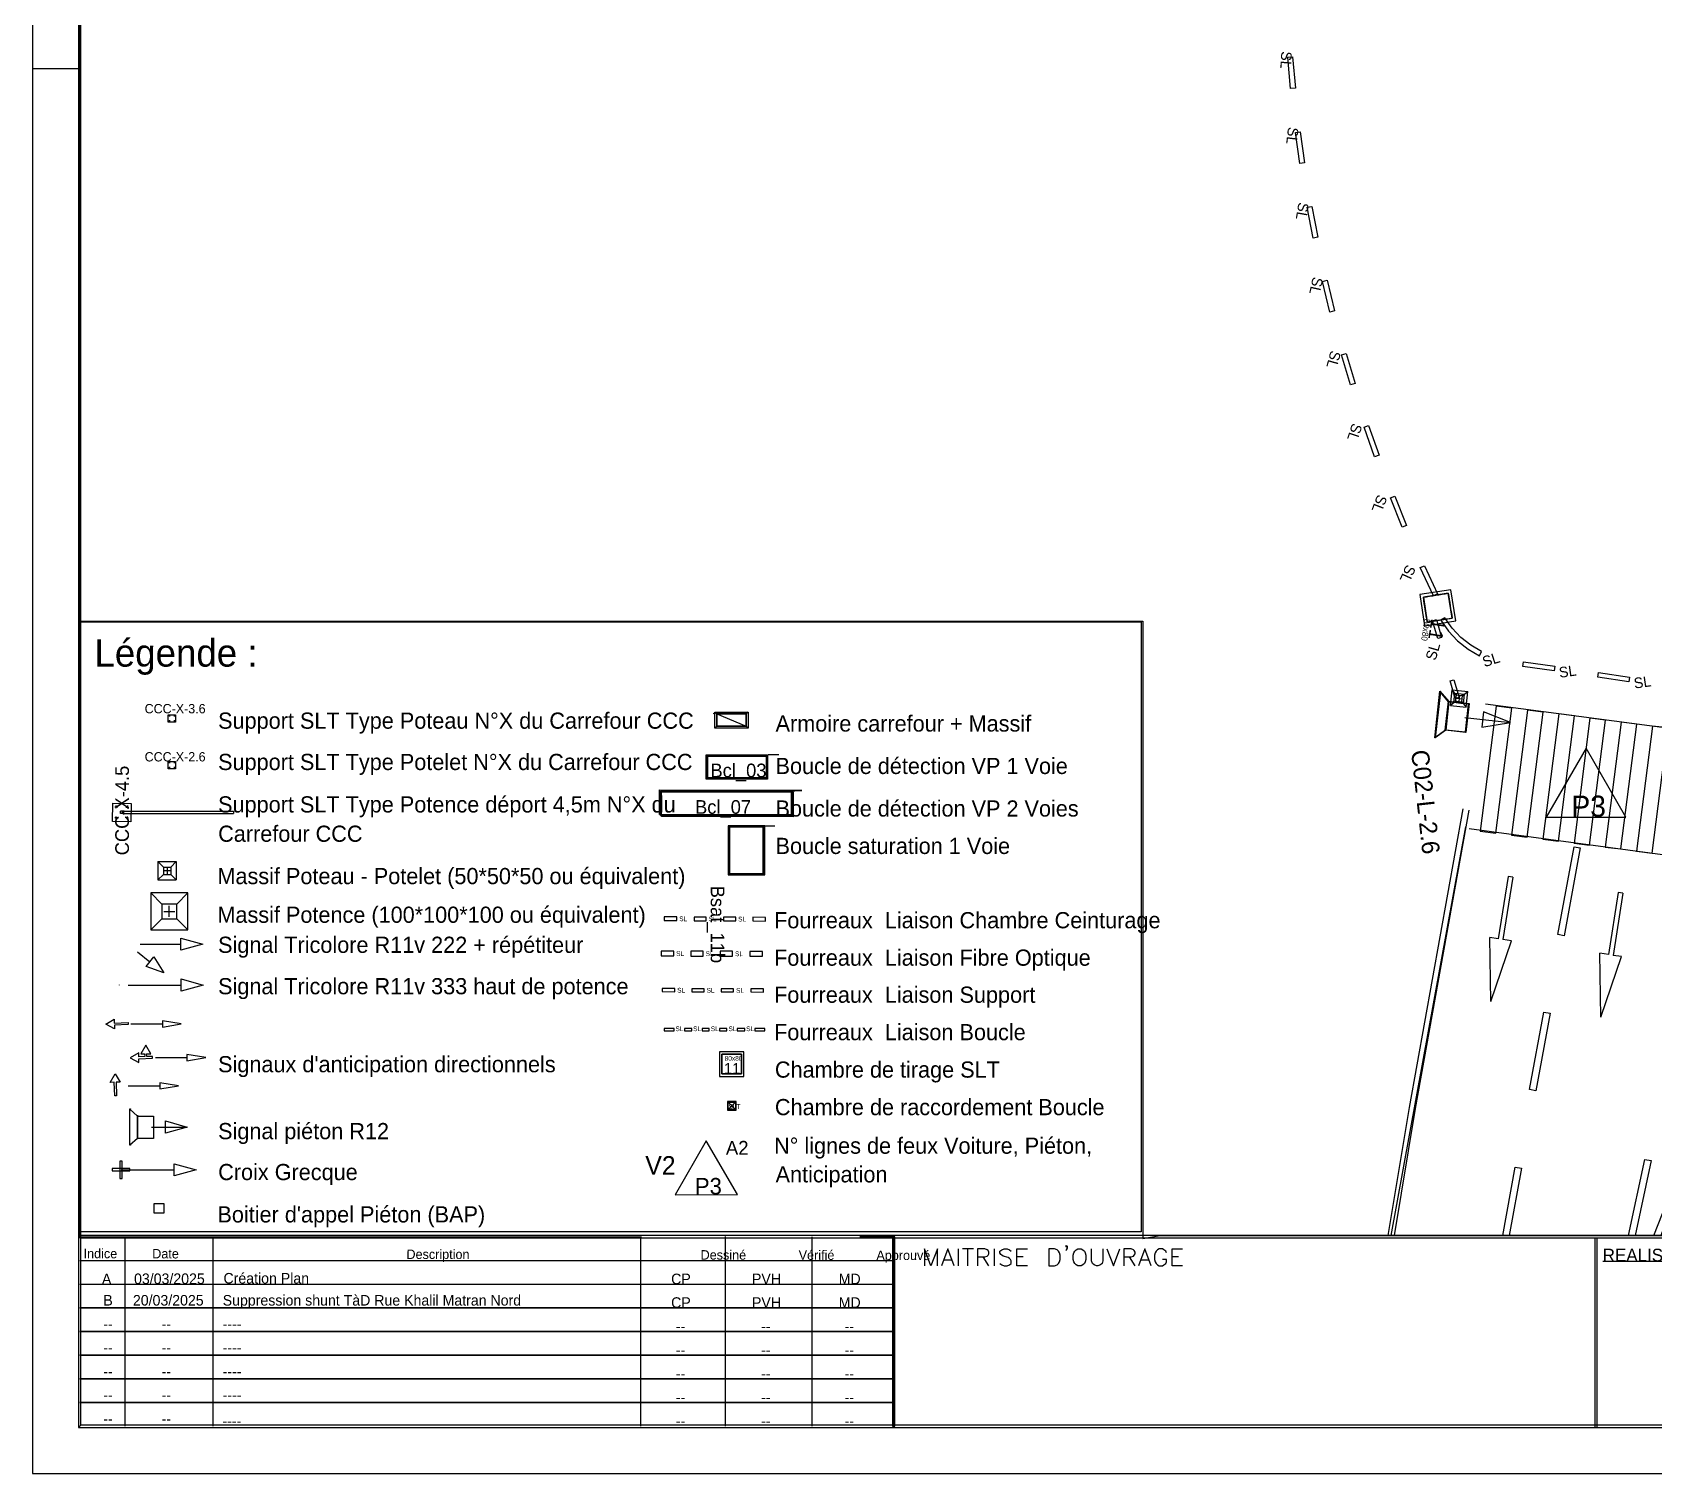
# Model space of a CAD drawing. Header units: millimetres. Extents: x 0 to 420, y 0 to 297.
# Drawn here: x 0 to 171.6, y 0 to 152.4 of the extents above; entities that cross this region are included whole.
import ezdxf

# ---------------------------------------------------------------- set-up
doc = ezdxf.new("R2010")
doc.units = ezdxf.units.MM
for name, color, linetype, true_color in [('BORD_CHAUSSEE_SIGNAUX', 7, 'Continuous', 0xff0000), ('BOUCLE_SATURATION', 7, 'Continuous', 0xb8b800), ('FLECHES_CIRCULATION', 7, 'Continuous', 0x0080ff), ('FOURREAU_BOUCLE', 7, 'Continuous', 0xff8000), ('FOURREAU_CEINTURAGE', 7, 'Continuous', 0xb8008a), ('FOURREAU_FIBRE_MULTI', 7, 'Continuous', 0x0000ff), ('FOURREAU_SUPPORT', 7, 'Continuous', 0x009400), ('SUPPORT_POTENCE', 7, 'Continuous', 0x38de00), ('SUPPORTS_MASSIFS', 7, 'Continuous', 0x999999), ('TEXTE_TRAITS', 7, 'Continuous', 0x000000)]:
    doc.layers.add(name, color=color, linetype=linetype, true_color=true_color)

msp = doc.modelspace()

# ---------------------------------------------------------------- linework, layer by layer
at = {"layer": 'BORD_CHAUSSEE_SIGNAUX'}
for p, q in [((177.47, 78.25), (153.74, 81.4)), ((72.4, 79.06), (72.4, 80.35)), ((72.4, 80.35), (75.51, 79.06)), ((75.51, 80.35), (72.4, 80.35)), ((75.51, 79.06), (72.4, 79.06)), ((151.32, 70.33), (145.65, 38.73)), ((151.98, 70.19), (146.3, 38.61)), ((151.62, 68.4), (143.7, 25.2)), ((175.71, 65.03), (151.99, 68.19)), ((73.6, 39.3), (74.39, 38.5)), ((73.6, 38.5), (74.39, 39.29)), ((145.65, 38.73), (143.38, 25.2)), ((146.3, 38.61), (144.05, 25.2)), ((91.12, 25.04), (87.55, 25.04))]:
    msp.add_line(p, q, dxfattribs=at)
for points in [[(72.08, 80.43), (72.13, 80.43), (72.13, 80.37), (72.08, 80.37)], [(75.51, 80.35), (72.4, 80.35), (72.4, 79.06), (75.51, 79.06)], [(73.55, 39.35), (73.55, 38.45), (74.44, 38.45), (74.44, 39.35)], [(73.6, 38.5), (73.6, 39.3), (74.39, 39.29), (74.39, 38.5)]]:
    msp.add_lwpolyline(points, close=True, dxfattribs=at)
at = {"layer": 'BOUCLE_SATURATION'}
for p, q in [((77.84, 76.05), (78.96, 76.05)), ((80.27, 72.29), (81.38, 72.29)), ((80.61, 72.21), (80.48, 72.08)), ((81.38, 72.21), (80.61, 72.21)), ((77.5, 68.53), (78.53, 68.52))]:
    msp.add_line(p, q, dxfattribs=at)
for points in [[(71.29, 76.04), (77.77, 76.04), (77.77, 73.45), (71.29, 73.45)], [(71.36, 75.97), (77.69, 75.97), (77.69, 73.53), (71.36, 73.53)], [(71.44, 75.89), (77.62, 75.89), (77.62, 73.61), (71.44, 73.61)], [(66.34, 72.32), (80.27, 72.29), (80.27, 69.7), (66.34, 69.72)], [(66.45, 72.2), (80.38, 72.18), (80.38, 69.58), (66.45, 69.6)], [(66.55, 72.1), (80.48, 72.08), (80.48, 69.48), (66.55, 69.5)], [(77.48, 68.53), (73.59, 68.53), (73.59, 63.34), (77.48, 63.34)], [(77.4, 68.45), (73.66, 68.45), (73.66, 63.41), (77.4, 63.41)], [(77.32, 68.37), (73.74, 68.37), (73.74, 63.49), (77.32, 63.49)]]:
    msp.add_lwpolyline(points, close=True, dxfattribs=at)
at = {"layer": 'FLECHES_CIRCULATION'}
for p, q in [((156.12, 63.16), (155.07, 56.58)), ((156.61, 63.08), (155.57, 56.5)), ((156.61, 63.08), (156.12, 63.16)), ((167.77, 61.48), (166.73, 54.9)), ((168.27, 61.4), (167.22, 54.82)), ((168.27, 61.4), (167.77, 61.48)), ((154.28, 49.95), (154.17, 56.72)), ((155.07, 56.58), (154.17, 56.72)), ((154.28, 49.95), (156.47, 56.36)), ((156.47, 56.36), (155.57, 56.5)), ((165.93, 48.27), (165.82, 55.04)), ((166.73, 54.9), (165.82, 55.04)), ((165.93, 48.27), (168.13, 54.68)), ((168.13, 54.68), (167.22, 54.82))]:
    msp.add_line(p, q, dxfattribs=at)
for points in [[(153.17, 67.96), (154.82, 67.75), (156.51, 80.97), (154.86, 81.18)], [(156.48, 67.54), (158.13, 67.33), (159.82, 80.55), (158.17, 80.76)], [(159.78, 67.12), (161.44, 66.91), (163.13, 80.14), (161.47, 80.35)], [(163.09, 66.7), (164.74, 66.49), (166.43, 79.71), (164.78, 79.92)], [(166.39, 66.28), (168.05, 66.07), (169.74, 79.29), (168.09, 79.5)], [(169.7, 65.85), (171.35, 65.64), (173.05, 78.87), (171.39, 79.08)], [(163.75, 66.18), (162.05, 56.89), (161.39, 57.01), (163.1, 66.3)], [(160.55, 48.69), (159.04, 40.5), (158.39, 40.62), (159.89, 48.81)], [(171.25, 33.1), (169.55, 25.2), (168.86, 25.2), (170.6, 33.24)], [(157.54, 32.3), (156.24, 25.2), (155.56, 25.2), (156.88, 32.42)], [(174.81, 31.73), (172.26, 25.2), (171.54, 25.2), (174.2, 31.99)]]:
    msp.add_lwpolyline(points, close=True, dxfattribs=at)
at = {"layer": 'FOURREAU_BOUCLE'}
for points in [[(66.85, 47.08), (66.85, 46.82), (67.88, 46.82), (67.88, 47.08)], [(68.97, 47.08), (68.97, 46.82), (69.75, 46.82), (69.75, 47.08)], [(70.84, 47.08), (70.84, 46.82), (71.61, 46.82), (71.61, 47.08)], [(72.7, 47.08), (72.7, 46.82), (73.48, 46.82), (73.48, 47.08)], [(74.57, 47.08), (74.57, 46.82), (75.35, 46.82), (75.35, 47.08)], [(76.44, 47.08), (76.44, 46.82), (77.47, 46.82), (77.47, 47.08)]]:
    msp.add_lwpolyline(points, close=True, dxfattribs=at)
at = {"layer": 'FOURREAU_CEINTURAGE'}
for p, q in [((147.15, 92.7), (147.48, 92.75)), ((147.2, 92.37), (147.15, 92.7)), ((147.48, 92.75), (147.81, 92.81)), ((147.81, 92.81), (148.14, 92.86)), ((148.14, 92.86), (148.47, 92.91)), ((148.47, 92.91), (148.8, 92.96)), ((148.8, 92.96), (149.13, 93.01)), ((149.13, 93.01), (149.45, 93.07)), ((149.45, 93.07), (149.78, 93.12)), ((149.78, 93.12), (149.84, 92.79)), ((149.84, 92.79), (149.89, 92.46)), ((147.25, 92.04), (147.2, 92.37)), ((147.31, 91.71), (147.25, 92.04)), ((147.36, 91.39), (147.31, 91.71)), ((147.41, 91.06), (147.36, 91.39)), ((147.46, 90.73), (147.41, 91.06)), ((149.89, 92.46), (149.94, 92.13)), ((149.94, 92.13), (149.99, 91.8)), ((149.99, 91.8), (150.04, 91.47)), ((150.04, 91.47), (150.1, 91.14)), ((150.1, 91.14), (150.15, 90.81)), ((147.51, 90.4), (147.46, 90.73)), ((147.57, 90.07), (147.51, 90.4)), ((147.9, 90.12), (147.57, 90.07)), ((148.23, 90.17), (147.9, 90.12)), ((148.55, 90.22), (148.23, 90.17)), ((148.88, 90.28), (148.55, 90.22)), ((149.21, 90.33), (148.88, 90.28)), ((149.43, 90.53), (149, 90.28)), ((149, 90.28), (149.81, 89.12)), ((149.54, 90.38), (149.21, 90.33)), ((150.2, 89.43), (149.43, 90.53)), ((149.87, 90.43), (149.54, 90.38)), ((150.2, 90.49), (149.87, 90.43)), ((150.15, 90.81), (150.2, 90.49)), ((151.11, 88.46), (150.2, 89.43)), ((149.81, 89.12), (150.77, 88.09)), ((150.77, 88.09), (151.88, 87.21)), ((152.16, 87.62), (151.11, 88.46)), ((153.31, 86.95), (152.16, 87.62)), ((151.88, 87.21), (153.1, 86.5)), ((153.1, 86.5), (153.31, 86.95)), ((72.93, 44.1), (72.93, 44.36)), ((72.93, 44.36), (73.19, 44.36)), ((72.93, 43.84), (72.93, 44.1)), ((72.93, 43.58), (72.93, 43.84)), ((72.93, 43.32), (72.93, 43.58)), ((72.93, 43.06), (72.93, 43.32)), ((72.93, 42.8), (72.93, 43.06)), ((73.19, 44.36), (73.45, 44.36)), ((73.45, 44.36), (73.71, 44.36)), ((73.71, 44.36), (73.97, 44.36)), ((73.97, 44.36), (74.22, 44.36)), ((74.22, 44.36), (74.48, 44.36)), ((74.48, 44.36), (74.74, 44.36)), ((74.74, 44.36), (75, 44.36)), ((75, 44.36), (75, 44.1)), ((75, 44.1), (75, 43.84)), ((75, 43.84), (75, 43.58)), ((75, 43.58), (75, 43.32)), ((75, 43.32), (75, 43.06)), ((75, 43.06), (75, 42.8)), ((72.93, 42.54), (72.93, 42.8)), ((72.93, 42.28), (72.93, 42.54)), ((73.19, 42.28), (72.93, 42.28)), ((73.45, 42.28), (73.19, 42.28)), ((73.71, 42.28), (73.45, 42.28)), ((73.97, 42.28), (73.71, 42.28)), ((74.22, 42.28), (73.97, 42.28)), ((74.48, 42.28), (74.22, 42.28)), ((74.74, 42.28), (74.48, 42.28)), ((75, 42.28), (74.74, 42.28)), ((75, 42.8), (75, 42.54)), ((75, 42.54), (75, 42.28))]:
    msp.add_line(p, q, dxfattribs=at)
for points in [[(133.61, 146.57), (133.11, 146.52), (132.81, 149.84), (133.31, 149.88)], [(134.59, 138.64), (134.1, 138.57), (133.64, 141.88), (134.13, 141.94)], [(135.98, 130.78), (135.49, 130.68), (134.86, 133.96), (135.35, 134.05)], [(137.75, 122.99), (137.27, 122.87), (136.48, 126.11), (136.97, 126.23)], [(139.92, 115.31), (139.44, 115.16), (138.49, 118.36), (138.97, 118.49)], [(142.46, 107.74), (141.99, 107.56), (140.88, 110.71), (141.35, 110.87)], [(145.38, 100.3), (144.92, 100.11), (143.66, 103.2), (144.12, 103.38)], [(148.66, 93.06), (148.21, 92.84), (146.8, 95.83), (147.26, 96.04)], [(147.29, 89.69), (150.58, 90.21), (150.06, 93.5), (146.77, 92.98)], [(147.57, 90.07), (150.2, 90.49), (149.78, 93.12), (147.15, 92.7)], [(161.05, 85.4), (160.98, 84.9), (157.68, 85.38), (157.75, 85.87)], [(168.97, 84.26), (168.89, 83.76), (165.6, 84.24), (165.67, 84.73)], [(66.83, 58.88), (66.83, 58.49), (68.17, 58.49), (68.17, 58.88)], [(69.99, 58.87), (69.99, 58.48), (71.28, 58.48), (71.29, 58.86)], [(73.1, 58.86), (73.1, 58.47), (74.4, 58.46), (74.4, 58.85)], [(76.21, 58.85), (76.21, 58.46), (77.56, 58.45), (77.56, 58.84)], [(72.67, 44.62), (72.67, 42.02), (75.26, 42.02), (75.26, 44.62)], [(72.93, 44.36), (72.93, 42.28), (75, 42.28), (75, 44.36)]]:
    msp.add_lwpolyline(points, close=True, dxfattribs=at)
at = {"layer": 'FOURREAU_FIBRE_MULTI'}
for p, q in [((164.36, 76.75), (160.15, 69.45)), ((168.58, 69.45), (164.36, 76.75)), ((160.15, 69.45), (168.58, 69.45)), ((71.29, 35.19), (68.01, 29.5)), ((74.58, 29.51), (71.29, 35.19)), ((68.01, 29.5), (74.58, 29.51))]:
    msp.add_line(p, q, dxfattribs=at)
for points in [[(66.5, 55.27), (66.5, 54.75), (67.84, 54.75), (67.84, 55.27)], [(69.66, 55.26), (69.66, 54.74), (70.96, 54.74), (70.96, 55.26)], [(72.77, 55.25), (72.77, 54.73), (74.07, 54.73), (74.07, 55.25)], [(75.89, 55.24), (75.89, 54.72), (77.23, 54.72), (77.23, 55.24)]]:
    msp.add_lwpolyline(points, close=True, dxfattribs=at)
at = {"layer": 'FOURREAU_SUPPORT'}
for p, q in [((150.64, 82.45), (150.62, 82.28)), ((151.28, 82.21), (151.3, 82.37)), ((150.47, 81.71), (150.64, 81.69)), ((150.71, 82.35), (150.55, 82.37)), ((150.57, 81.78), (150.55, 81.62)), ((151.14, 81.64), (151.3, 81.62)), ((151.38, 82.28), (151.21, 82.3)), ((151.21, 81.54), (151.23, 81.71)), ((14.57, 80.14), (14.44, 80.14)), ((14.44, 79.62), (14.57, 79.62)), ((14.5, 80.21), (14.5, 80.08)), ((14.5, 79.69), (14.5, 79.56)), ((15.09, 80.14), (14.96, 80.14)), ((14.96, 79.62), (15.09, 79.62)), ((15.02, 80.08), (15.02, 80.21)), ((15.02, 79.56), (15.02, 79.69)), ((14.57, 75.2), (14.44, 75.2)), ((14.44, 74.68), (14.57, 74.68)), ((14.5, 75.27), (14.5, 75.14)), ((14.5, 74.75), (14.5, 74.62)), ((15.09, 75.2), (14.96, 75.2)), ((14.96, 74.68), (15.09, 74.68)), ((15.02, 75.14), (15.02, 75.26)), ((15.02, 74.62), (15.02, 74.75)), ((8.46, 68.97), (8.49, 70.92)), ((8.49, 70.92), (10.43, 70.89)), ((8.73, 70.53), (9.02, 70.52)), ((8.87, 70.38), (8.87, 70.67)), ((9.89, 70.51), (10.18, 70.51)), ((10.04, 70.66), (10.04, 70.36)), ((10.43, 70.89), (10.41, 68.95)), ((10.41, 68.95), (8.46, 68.97)), ((9, 69.36), (8.71, 69.36)), ((8.85, 69.21), (8.86, 69.5)), ((9.32, 69.81), (9.32, 70.07)), ((9.58, 70.07), (9.32, 70.07)), ((9.32, 70.07), (9.32, 69.81)), ((9.58, 69.81), (9.32, 69.81)), ((9.58, 70.07), (21.26, 70.07)), ((9.58, 70.07), (9.58, 69.81)), ((9.58, 69.81), (9.58, 70.07)), ((9.58, 69.81), (21.26, 69.81)), ((10.17, 69.34), (9.88, 69.35)), ((10.03, 69.49), (10.02, 69.19)), ((21.26, 70.07), (21.26, 69.81))]:
    msp.add_line(p, q, dxfattribs=at)
for points in [[(150.37, 81.55), (150.48, 82.55), (151.48, 82.44), (151.37, 81.44)], [(14.37, 80.27), (15.15, 80.27), (15.15, 79.49), (14.37, 79.5)], [(14.37, 75.33), (15.15, 75.33), (15.15, 74.55), (14.37, 74.55)]]:
    msp.add_lwpolyline(points, close=True, dxfattribs=at)
at = {"layer": 'SUPPORT_POTENCE'}
for points in [[(149.07, 88.46), (148.67, 88.35), (148.13, 90.22), (148.53, 90.34)], [(150.93, 82.11), (150.53, 81.99), (149.98, 83.87), (150.38, 83.98)], [(66.61, 51.3), (66.61, 50.98), (67.95, 50.97), (67.95, 51.3)], [(69.77, 51.29), (69.77, 50.97), (71.07, 50.96), (71.07, 51.29)], [(72.88, 51.28), (72.88, 50.96), (74.18, 50.95), (74.18, 51.28)], [(76, 51.27), (75.99, 50.95), (77.34, 50.94), (77.34, 51.27)]]:
    msp.add_lwpolyline(points, close=True, dxfattribs=at)
at = {"layer": 'SUPPORTS_MASSIFS'}
for p, q in [((150.01, 81.26), (150.2, 82.92)), ((150.2, 82.92), (151.85, 82.73)), ((150.64, 82.37), (150.2, 82.92)), ((151.3, 82.29), (151.85, 82.73)), ((151.67, 81.08), (151.85, 82.73)), ((150.57, 81.7), (150.01, 81.26)), ((150.01, 81.26), (151.67, 81.08)), ((150.57, 81.7), (150.64, 82.37)), ((150.57, 81.7), (151.23, 81.63)), ((150.64, 82.37), (151.3, 82.29)), ((150.65, 82.03), (151.22, 81.97)), ((150.97, 82.28), (150.9, 81.72)), ((151.23, 81.63), (151.3, 82.29)), ((151.23, 81.63), (151.67, 81.08)), ((72.19, 80.56), (72.4, 80.35)), ((72.19, 78.85), (72.4, 79.06)), ((75.72, 80.56), (75.51, 80.35)), ((75.72, 78.85), (75.51, 79.06)), ((13.27, 64.74), (15.22, 64.74)), ((13.27, 64.74), (13.27, 62.79)), ((13.86, 64.15), (13.27, 64.74)), ((13.86, 64.15), (14.63, 64.15)), ((13.86, 64.15), (13.86, 63.37)), ((14.58, 63.76), (13.91, 63.76)), ((14.24, 64.09), (14.24, 63.43)), ((14.63, 64.15), (15.22, 64.74)), ((14.63, 64.15), (14.63, 63.37)), ((15.22, 64.74), (15.22, 62.79)), ((13.86, 63.37), (13.27, 62.79)), ((13.27, 62.79), (15.22, 62.79)), ((13.86, 63.37), (14.63, 63.37)), ((14.63, 63.37), (15.22, 62.79)), ((12.54, 61.42), (13.7, 60.25)), ((16.43, 61.42), (15.26, 60.25)), ((12.54, 57.53), (13.7, 58.69)), ((13.9, 59.47), (15.07, 59.47)), ((14.48, 58.89), (14.48, 60.06)), ((16.43, 57.53), (15.26, 58.69)), ((5, 25.04), (64.44, 25.04)), ((9.81, 5), (9.81, 25.04)), ((82.48, 5), (82.48, 25.04)), ((5, 22.54), (91.12, 22.54)), ((166.13, 22.46), (177.22, 22.46)), ((5, 20.03), (91.12, 20.03)), ((5, 17.53), (91.12, 17.53)), ((5, 15.02), (91.12, 15.02)), ((5, 12.52), (91.12, 12.52)), ((5, 10.01), (91.12, 10.01)), ((5, 7.51), (91.12, 7.51))]:
    msp.add_line(p, q, dxfattribs=at)
for points in [[(75.72, 80.56), (75.72, 78.85), (72.19, 78.85), (72.19, 80.56)], [(75.51, 80.35), (75.51, 79.06), (72.4, 79.06), (72.4, 80.35)], [(12.54, 57.53), (16.43, 57.53), (16.43, 61.42), (12.54, 61.42)], [(13.7, 58.69), (15.26, 58.69), (15.26, 60.25), (13.7, 60.25)]]:
    msp.add_lwpolyline(points, close=True, dxfattribs=at)
at = {"layer": 'TEXTE_TRAITS'}
for p, q in [((0, 297), (0, 0)), ((5.03, 292.16), (4.98, 90.16)), ((5, 148.61), (0, 148.61)), ((4.98, 90.16), (117.48, 90.16)), ((5, 25.18), (5, 90.16)), ((5, 90.16), (117.48, 90.16)), ((5, 90.11), (117.31, 90.11)), ((117.31, 90.11), (117.31, 25.58)), ((117.48, 90.16), (117.48, 25.18)), ((117.48, 90.16), (117.48, 24.88)), ((151.55, 79.97), (153.43, 79.76)), ((151.55, 79.97), (153.43, 79.76)), ((153.52, 80.59), (153.34, 78.94)), ((153.34, 78.94), (156.38, 79.44)), ((153.43, 79.76), (156.38, 79.44)), ((156.38, 79.44), (153.52, 80.59)), ((15.71, 55.36), (15.71, 56.65)), ((15.71, 56.65), (18.02, 56)), ((11.1, 55.2), (12.43, 54.14)), ((11.38, 56), (15.71, 56)), ((18.02, 56), (15.71, 55.36)), ((12.03, 53.63), (12.84, 54.65)), ((13.9, 52.97), (12.03, 53.63)), ((12.84, 54.65), (13.9, 52.97)), ((9.22, 51.67), (9.22, 51.69)), ((10.13, 51.67), (15.75, 51.67)), ((15.75, 51.02), (15.75, 52.32)), ((15.75, 52.32), (18.06, 51.67)), ((18.06, 51.67), (15.75, 51.02)), ((7.76, 47.55), (8.66, 48.08)), ((8.66, 48.08), (8.66, 47.66)), ((8.68, 47.04), (7.76, 47.55)), ((8.66, 47.66), (10.12, 47.7)), ((10.12, 47.49), (8.68, 47.45)), ((8.68, 47.45), (8.68, 47.04)), ((10.12, 47.7), (10.12, 47.49)), ((10.42, 47.57), (13.74, 47.57)), ((15.75, 47.56), (13.76, 47.9)), ((13.76, 47.9), (13.76, 47.23)), ((13.76, 47.23), (15.75, 47.56)), ((11.98, 45.31), (11.46, 44.39)), ((12.51, 44.41), (11.98, 45.31)), ((11.25, 44.51), (10.35, 43.99)), ((10.35, 43.99), (11.27, 43.47)), ((11.25, 44.09), (11.25, 44.51)), ((11.88, 44.11), (11.25, 44.09)), ((11.26, 43.88), (12.71, 43.93)), ((11.27, 43.47), (11.26, 43.88)), ((11.46, 44.39), (11.87, 44.39)), ((11.87, 44.39), (11.88, 44.11)), ((12.09, 44.11), (12.08, 44.41)), ((12.08, 44.41), (12.51, 44.41)), ((12.71, 44.13), (12.09, 44.11)), ((12.71, 43.93), (12.71, 44.13)), ((13.01, 44.01), (16.33, 44.01)), ((18.34, 44), (16.35, 44.33)), ((16.35, 44.33), (16.35, 43.66)), ((16.35, 43.66), (18.34, 44)), ((8.24, 41.38), (8.76, 42.3)), ((8.66, 41.39), (8.24, 41.38)), ((8.7, 39.94), (8.66, 41.39)), ((8.76, 42.3), (9.29, 41.41)), ((9.29, 41.41), (8.86, 41.4)), ((8.86, 41.4), (8.9, 39.95)), ((15.46, 41.02), (13.47, 41.35)), ((13.47, 41.35), (13.47, 40.69)), ((8.9, 39.95), (8.7, 39.94)), ((10.13, 41.03), (13.45, 41.03)), ((13.47, 40.69), (15.46, 41.02)), ((12.59, 36.65), (14.06, 36.65)), ((12.59, 36.65), (14.06, 36.65)), ((14.06, 36), (14.06, 37.3)), ((14.06, 37.3), (16.37, 36.65)), ((14.06, 36.65), (16.37, 36.65)), ((16.37, 36.65), (14.06, 36)), ((15.01, 31.49), (15.01, 32.78)), ((15.01, 32.78), (17.31, 32.13)), ((9.38, 32.14), (15.01, 32.13)), ((17.31, 32.13), (15.01, 31.49)), ((12.87, 27.53), (12.87, 28.57)), ((12.87, 28.57), (13.9, 28.57)), ((13.9, 27.53), (12.87, 27.53)), ((13.9, 28.57), (13.9, 27.53)), ((117.31, 25.58), (5, 25.58)), ((117.48, 25.18), (5, 25.18)), ((19.08, 25.04), (19.08, 5)), ((64.34, 25.07), (64.34, 5.03)), ((73.27, 25.07), (73.27, 5.03)), ((91.12, 25.07), (91.12, 5.03)), ((109.33, 24.02), (109.41, 24.11)), ((109.41, 24.11), (109.5, 24.02)), ((117.48, 24.88), (119.29, 25.19)), ((119.29, 25.19), (415.32, 25.19)), ((5, 22.54), (91.12, 22.54)), ((95.06, 21.98), (94.39, 23.77)), ((94.39, 23.77), (94.39, 21.98)), ((95.74, 23.77), (95.06, 21.98)), ((95.74, 21.98), (95.74, 23.77)), ((96.85, 23.77), (96.17, 21.98)), ((97.28, 22.57), (96.42, 22.57)), ((97.53, 21.98), (96.85, 23.77)), ((97.96, 21.98), (97.96, 23.77)), ((99.56, 23.77), (98.38, 23.77)), ((98.97, 21.98), (98.97, 23.77)), ((100.76, 23.77), (99.99, 23.77)), ((99.99, 23.77), (99.99, 21.98)), ((99.99, 22.91), (100.76, 22.91)), ((101.19, 21.98), (100.58, 22.91)), ((101.01, 23.68), (100.76, 23.77)), ((100.76, 22.91), (101.01, 23)), ((101.1, 23.59), (101.01, 23.68)), ((101.01, 23), (101.1, 23.09)), ((101.19, 23.43), (101.1, 23.59)), ((101.1, 23.09), (101.19, 23.25)), ((101.19, 23.25), (101.19, 23.43)), ((101.78, 21.98), (101.78, 23.77)), ((102.36, 23.52), (102.54, 23.68)), ((102.36, 23.34), (102.36, 23.52)), ((102.45, 23.18), (102.36, 23.34)), ((102.54, 23.09), (102.45, 23.18)), ((102.54, 23.68), (102.79, 23.77)), ((102.7, 23), (102.54, 23.09)), ((103.22, 22.84), (102.7, 23)), ((102.79, 23.77), (103.13, 23.77)), ((103.13, 23.77), (103.38, 23.68)), ((103.38, 22.75), (103.22, 22.84)), ((103.38, 23.68), (103.56, 23.52)), ((103.47, 22.66), (103.38, 22.75)), ((103.56, 22.5), (103.47, 22.66)), ((103.56, 22.23), (103.56, 22.5)), ((104.15, 21.98), (104.15, 23.77)), ((104.15, 23.77), (105.26, 23.77)), ((104.83, 22.91), (104.15, 22.91)), ((108.13, 23.77), (107.54, 23.77)), ((107.54, 23.77), (107.54, 21.98)), ((108.4, 23.68), (108.13, 23.77)), ((108.56, 23.52), (108.4, 23.68)), ((108.65, 23.34), (108.56, 23.52)), ((108.56, 22.23), (108.65, 22.41)), ((108.74, 23.09), (108.65, 23.34)), ((108.65, 22.41), (108.74, 22.66)), ((108.74, 22.66), (108.74, 23.09)), ((109.41, 23.95), (109.33, 24.02)), ((109.33, 23.59), (109.41, 23.68)), ((109.5, 24.02), (109.41, 23.95)), ((109.41, 23.68), (109.5, 23.86)), ((109.5, 23.86), (109.5, 24.02)), ((110.09, 23.09), (110.18, 23.34)), ((110.09, 22.66), (110.09, 23.09)), ((110.18, 22.41), (110.09, 22.66)), ((110.18, 23.34), (110.27, 23.52)), ((110.27, 22.23), (110.18, 22.41)), ((110.27, 23.52), (110.43, 23.68)), ((110.43, 23.68), (110.61, 23.77)), ((110.61, 23.77), (110.95, 23.77)), ((110.95, 23.77), (111.11, 23.68)), ((111.11, 23.68), (111.29, 23.52)), ((111.29, 23.52), (111.38, 23.34)), ((111.38, 22.41), (111.29, 22.23)), ((111.38, 23.34), (111.45, 23.09)), ((111.45, 22.66), (111.38, 22.41)), ((111.45, 23.09), (111.45, 22.66)), ((112.06, 22.5), (112.06, 23.77)), ((112.15, 22.23), (112.06, 22.5)), ((113.25, 22.5), (113.16, 22.23)), ((113.25, 23.77), (113.25, 22.5)), ((113.68, 23.77), (114.36, 21.98)), ((114.36, 21.98), (115.04, 23.77)), ((116.23, 23.77), (115.47, 23.77)), ((115.47, 23.77), (115.47, 21.98)), ((115.47, 22.91), (116.23, 22.91)), ((116.66, 21.98), (116.05, 22.91)), ((116.48, 23.68), (116.23, 23.77)), ((116.23, 22.91), (116.48, 23)), ((116.57, 23.59), (116.48, 23.68)), ((116.48, 23), (116.57, 23.09)), ((116.66, 23.43), (116.57, 23.59)), ((116.57, 23.09), (116.66, 23.25)), ((116.66, 23.25), (116.66, 23.43)), ((117.68, 23.77), (117, 21.98)), ((118.11, 22.57), (117.25, 22.57)), ((118.36, 21.98), (117.68, 23.77)), ((118.79, 23.34), (118.7, 23.09)), ((118.7, 23.09), (118.7, 22.66)), ((118.7, 22.66), (118.79, 22.41)), ((118.87, 23.52), (118.79, 23.34)), ((118.79, 22.41), (118.87, 22.23)), ((119.04, 23.68), (118.87, 23.52)), ((119.21, 23.77), (119.04, 23.68)), ((119.55, 23.77), (119.21, 23.77)), ((119.71, 23.68), (119.55, 23.77)), ((119.98, 22.66), (119.55, 22.66)), ((119.89, 23.52), (119.71, 23.68)), ((119.98, 23.34), (119.89, 23.52)), ((119.89, 22.23), (119.98, 22.41)), ((119.98, 22.41), (119.98, 22.66)), ((120.57, 21.98), (120.57, 23.77)), ((120.57, 23.77), (121.68, 23.77)), ((121.25, 22.91), (120.57, 22.91)), ((102.36, 22.23), (102.54, 22.07)), ((102.54, 22.07), (102.79, 21.98)), ((102.79, 21.98), (103.13, 21.98)), ((103.13, 21.98), (103.38, 22.07)), ((103.38, 22.07), (103.56, 22.23)), ((105.26, 21.98), (104.15, 21.98)), ((107.54, 21.98), (108.13, 21.98)), ((108.13, 21.98), (108.4, 22.07)), ((108.4, 22.07), (108.56, 22.23)), ((110.43, 22.07), (110.27, 22.23)), ((110.61, 21.98), (110.43, 22.07)), ((110.95, 21.98), (110.61, 21.98)), ((111.11, 22.07), (110.95, 21.98)), ((111.29, 22.23), (111.11, 22.07)), ((112.31, 22.07), (112.15, 22.23)), ((112.57, 21.98), (112.31, 22.07)), ((112.73, 21.98), (112.57, 21.98)), ((112.98, 22.07), (112.73, 21.98)), ((113.16, 22.23), (112.98, 22.07)), ((118.87, 22.23), (119.04, 22.07)), ((119.04, 22.07), (119.21, 21.98)), ((119.21, 21.98), (119.55, 21.98)), ((119.55, 21.98), (119.71, 22.07)), ((119.71, 22.07), (119.89, 22.23)), ((121.68, 21.98), (120.57, 21.98)), ((5, 20.05), (91.12, 20.05)), ((5, 17.55), (91.12, 17.55)), ((5, 15.05), (91.12, 15.05)), ((5, 12.55), (91.12, 12.55)), ((5, 10.05), (91.12, 10.05)), ((0, 7.08), (0, 0)), ((5, 7.55), (91.12, 7.55)), ((0, 0), (420, 0)), ((0, 0), (7.08, 0))]:
    msp.add_line(p, q, dxfattribs=at)
for points in [[(5.13, 292.1), (4.88, 292.35), (4.88, 4.88), (5.13, 5.13)], [(148.95, 82.65), (148.41, 77.84), (148.36, 77.84), (148.91, 82.78)], [(149.86, 81.67), (149.8, 81.65), (148.95, 82.65), (148.91, 82.78)], [(149.86, 81.63), (149.53, 78.69), (149.47, 78.64), (149.81, 81.69)], [(149.86, 81.67), (149.53, 78.65), (149.48, 78.68), (149.8, 81.65)], [(152, 81.45), (151.94, 81.4), (149.86, 81.63), (149.81, 81.69)], [(152, 81.45), (151.66, 78.4), (151.61, 78.46), (151.94, 81.4)], [(149.53, 78.65), (148.4, 77.82), (148.37, 77.86), (149.48, 78.68)], [(151.66, 78.4), (149.47, 78.64), (149.53, 78.69), (151.61, 78.46)], [(10.32, 38.59), (10.37, 38.59), (10.37, 38.54), (10.32, 38.54)], [(10.32, 34.73), (10.32, 38.54), (11.11, 37.81), (11.11, 35.46)], [(10.32, 34.73), (10.32, 38.54), (11.11, 37.81), (11.11, 35.46)], [(11.11, 37.86), (11.16, 37.86), (11.16, 37.81), (11.11, 37.81)], [(11.11, 35.46), (11.11, 37.81), (12.79, 37.81), (12.79, 35.46)], [(10.32, 34.78), (10.37, 34.78), (10.37, 34.73), (10.32, 34.73)], [(10.32, 34.78), (10.37, 34.78), (10.37, 34.73), (10.32, 34.73)], [(11.11, 35.51), (11.16, 35.51), (11.16, 35.46), (11.11, 35.46)], [(9.51, 31.21), (9.51, 33.06), (9.25, 33.06), (9.25, 31.21)], [(10.3, 32.27), (8.45, 32.27), (8.45, 32.01), (10.3, 32.01)], [(5, 25.17), (5, 24.92), (415.32, 24.92), (415.32, 25.17)], [(90.99, 5), (91.24, 5), (91.24, 25.04), (90.99, 25.04)], [(165.55, 24.9), (165.3, 24.9), (165.3, 4.88), (165.55, 4.88)], [(5.13, 5.13), (4.88, 4.88), (415.32, 4.88), (415.32, 5.13)]]:
    msp.add_lwpolyline(points, close=True, dxfattribs=at)

# ---------------------------------------------------------------- texts
at = {"layer": 'TEXTE_TRAITS', "true_color": 0xb8008a}
for height, rotation, p in [(1.118, -93.9909, (132.14, 150.48)), (1.117, -96.8635, (132.85, 142.48)), (1.117, -99.7355, (133.96, 134.53)), (1.117, -102.6034, (135.47, 126.65)), (1.117, -105.4747, (137.37, 118.87)), (1.118, -108.348, (139.65, 111.19)), (1.117, -111.2173, (142.32, 103.64)), (1.117, -114.0916, (145.37, 96.23)), (1.118, 17.944, (153.61, 85.29)), (1.118, 8.1982, (161.58, 84.17)), (1.118, 8.1982, (169.5, 83.03)), (0.5, 0.2005, (68.43, 58.43)), (0.5, 0.2005, (71.54, 58.42)), (0.5, 0.2005, (74.66, 58.4))]:
    msp.add_text('SL', height=height, rotation=rotation, dxfattribs=at).set_placement(p)
at = {"layer": 'TEXTE_TRAITS', "true_color": 0x95004a}
for s, height, p in [('80x80', 0.644, (147.28, 90.46)), ('11', 1.49, (148.01, 90.49))]:
    msp.add_text(s, height=height, rotation=-98.9979, dxfattribs=at).set_placement(p)
at = {"layer": 'TEXTE_TRAITS', "true_color": 0x000000}
for s, height, p in [('Légende :', 2.9, (6.56, 85.36)), ('Support SLT Type Poteau N°X du Carrefour CCC', 1.7131, (19.64, 78.79)), ('Armoire carrefour + Massif', 1.7123, (78.62, 78.49)), ('Support SLT Type Potelet N°X du Carrefour CCC', 1.7131, (19.64, 74.42)), ('Boucle de détection VP 1 Voie', 1.7115, (78.62, 74)), ('Support SLT Type Potence déport 4,5m N°X du', 1.7131, (19.64, 69.93)), ('Boucle de détection VP 2 Voies', 1.7115, (78.62, 69.5)), ('Carrefour CCC', 1.7123, (19.65, 66.83)), ('Boucle saturation 1 Voie', 1.7115, (78.62, 65.54)), ('Massif Poteau - Potelet (50*50*50 ou équivalent)', 1.7123, (19.57, 62.35)), ('Massif Potence (100*100*100 ou équivalent)', 1.7123, (19.57, 58.26)), ('Fourreaux  Liaison Chambre Ceinturage', 1.7137, (78.46, 57.68)), ('Signal Tricolore R11v 222 + répétiteur', 1.7131, (19.64, 55.08)), ('Fourreaux  Liaison Fibre Optique', 1.7137, (78.46, 53.72)), ('Signal Tricolore R11v 333 haut de potence', 1.7131, (19.64, 50.7)), ('Fourreaux  Liaison Support', 1.7137, (78.46, 49.8)), ('Fourreaux  Liaison Boucle', 1.7137, (78.46, 45.84)), ("Signaux d'anticipation directionnels", 1.7131, (19.64, 42.45)), ('Chambre de tirage SLT', 1.7123, (78.55, 41.88)), ('Chambre de raccordement Boucle', 1.7123, (78.55, 37.91)), ('Signal piéton R12', 1.7131, (19.64, 35.37)), ('N° lignes de feux Voiture, Piéton,', 1.7135, (78.46, 33.83)), ('Croix Grecque', 1.7123, (19.65, 31.04)), ('Anticipation', 1.7123, (78.62, 30.8)), ("Boitier d'appel Piéton (BAP)", 1.7134, (19.57, 26.56)), ('A', 1.12, (7.35, 20.03)), ('03/03/2025', 1.118, (10.75, 20.05)), ('Création Plan', 1.1177, (20.21, 20.1)), ('CP', 1.118, (67.57, 20.03)), ('PVH', 1.118, (76.12, 20.03)), ('MD', 1.118, (85.3, 20.03)), ('B', 1.12, (7.5, 17.77)), ('20/03/2025', 1.118, (10.63, 17.77)), ('Suppression shunt TàD Rue Khalil Matran Nord', 1.1176, (20.13, 17.77)), ('CP', 1.118, (67.57, 17.53)), ('PVH', 1.118, (76.12, 17.53)), ('MD', 1.118, (85.3, 17.53)), ('--', 1.118, (7.5, 15.26)), ('--', 1.118, (13.66, 15.26)), ('----', 1.118, (20.13, 15.26)), ('--', 1.118, (68.07, 15.02)), ('--', 1.118, (77.09, 15.02)), ('--', 1.118, (85.92, 15.02)), ('--', 1.118, (7.5, 12.76)), ('--', 1.118, (13.66, 12.76)), ('----', 1.118, (20.13, 12.76)), ('--', 1.118, (68.07, 12.52)), ('--', 1.118, (77.09, 12.52)), ('--', 1.118, (85.92, 12.52)), ('--', 1.118, (7.5, 10.25)), ('--', 1.118, (13.66, 10.25)), ('----', 1.118, (20.13, 10.25)), ('--', 1.118, (68.07, 10.01)), ('--', 1.118, (77.09, 10.01)), ('--', 1.118, (85.92, 10.01)), ('--', 1.118, (7.5, 7.75)), ('--', 1.118, (13.66, 7.75)), ('----', 1.118, (20.13, 7.75)), ('--', 1.118, (68.07, 7.51)), ('--', 1.118, (77.09, 7.51)), ('--', 1.118, (85.92, 7.51)), ('--', 1.118, (7.5, 5.24)), ('--', 1.118, (13.66, 5.24)), ('----', 1.118, (20.1, 5)), ('--', 1.118, (68.07, 5)), ('--', 1.118, (77.09, 5)), ('--', 1.118, (85.92, 5))]:
    msp.add_text(s, height=height, dxfattribs=at).set_placement(p)
at = {"layer": 'TEXTE_TRAITS', "true_color": 0x37dd00}
for height, rotation, p in [(1.118, 73.7524, (148.44, 85.94)), (0.5, 0.2005, (68.21, 50.88)), (0.5, 0.2005, (71.32, 50.87)), (0.5, 0.2005, (74.44, 50.86))]:
    msp.add_text('SL', height=height, rotation=rotation, dxfattribs=at).set_placement(p)
at = {"layer": 'TEXTE_TRAITS', "true_color": 0x009500}
for s, p in [('CCC-X-3.6', (11.87, 80.42)), ('CCC-X-2.6', (11.87, 75.33))]:
    msp.add_text(s, height=0.986, dxfattribs=at).set_placement(p)
for s, height, rotation, p in [('C02-L-2.6', 1.863, -83.7022, (145.85, 76.45)), ('CCC-X-4.5', 1.45, 90, (10.21, 65.4))]:
    msp.add_text(s, height=height, rotation=rotation, dxfattribs=at).set_placement(p)
at = {"layer": 'TEXTE_TRAITS', "true_color": 0xb8b800}
for s, p in [('Bcl_03', (71.73, 73.65)), ('Bcl_07', (70.1, 69.79))]:
    msp.add_text(s, height=1.45, dxfattribs=at).set_placement(p)
at = {"layer": 'TEXTE_TRAITS', "true_color": 0x0000ff}
for s, height, p in [('P3', 2.235, (162.81, 69.48)), ('A2', 1.468, (73.36, 33.72)), ('V2', 1.957, (64.84, 31.62)), ('P3', 1.74, (70.09, 29.53))]:
    msp.add_text(s, height=height, dxfattribs=at).set_placement(p)
at = {"layer": 'TEXTE_TRAITS', "true_color": 0xb8b800}
msp.add_text('Bsat_11b', height=1.45, rotation=-90, dxfattribs=at).set_placement((71.76, 62.19))
at = {"layer": 'TEXTE_TRAITS', "true_color": 0x0000ff}
for p in [(68.1, 54.75), (71.22, 54.74), (74.33, 54.73)]:
    msp.add_text('SL', height=0.5, rotation=0.2005, dxfattribs=at).set_placement(p)
at = {"layer": 'TEXTE_TRAITS', "true_color": 0xff7f00}
for p in [(68.03, 46.8), (69.9, 46.8), (71.77, 46.8), (73.64, 46.8), (75.51, 46.8)]:
    msp.add_text('SL', height=0.5, dxfattribs=at).set_placement(p)
at = {"layer": 'TEXTE_TRAITS', "true_color": 0x95004a}
for s, height, p in [('80x80', 0.501, (73.23, 43.67)), ('11', 1.16, (73.16, 42.27))]:
    msp.add_text(s, height=height, dxfattribs=at).set_placement(p)
at = {"layer": 'TEXTE_TRAITS', "true_color": 0xff0000}
msp.add_text('SLT', height=0.5, rotation=0.0458, dxfattribs=at).set_placement((73.63, 38.58))
at = {"layer": 'TEXTE_TRAITS', "true_color": 0x000000}
msp.add_text('Indice          Date                                                                 Description                                                                  Dessiné               Vérifié            Approuvé', height=0.9971, rotation=-0.1261, dxfattribs=at).set_placement((5.41, 22.78))
at = {"layer": 'TEXTE_TRAITS', "true_color": 0x545454}
msp.add_text('REALISATION', height=1.3413, dxfattribs=at).set_placement((166.13, 22.44))

doc.saveas('drawing.dxf')
